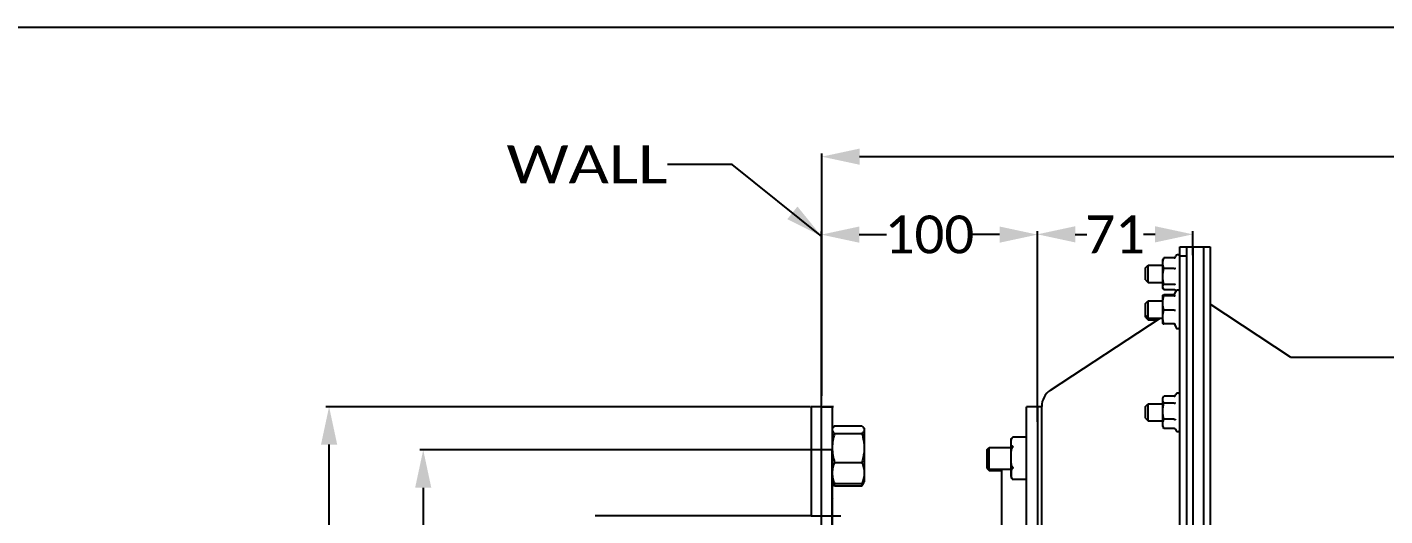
# Model space of a CAD drawing. Header units: millimetres. Extents: x 233 to 4124, y -943 to 2529.
# Drawn here: x 2867 to 3496, y 2302 to 2529 of the extents above; entities that cross this region are included whole.
import ezdxf
from ezdxf.enums import TextEntityAlignment as Align

# ---------------------------------------------------------------- set-up
doc = ezdxf.new("R2010")
doc.units = ezdxf.units.MM
doc.header["$LTSCALE"] = 115.5
doc.header["$PDMODE"] = 3
doc.header["$PDSIZE"] = 8
doc.layers.get('0').update_dxf_attribs({"linetype": 'CONTINUOUS'})
doc.layers.get('Defpoints').update_dxf_attribs({"linetype": 'CONTINUOUS'})
doc.layers.add('00_BUW_DATUM', color=7, linetype='CONTINUOUS')
doc.styles.get("Standard").update_dxf_attribs({"font": 'calibri.ttf'})
doc.dimstyles.new('DIMSTYLE_1', dxfattribs={"dimtxt": 17.5, "dimasz": 17.5, "dimexe": 1.5, "dimexo": 1, "dimgap": 0.875, "dimtad": 1, "dimdec": 0, "dimdsep": 46, "dimtxsty": 'Standard', "dimblk": '_FILLED', "dimblk1": '_FILLED', "dimblk2": '_FILLED', "dimcen": 0.09, "dimazin": 2, "dimtp": 0.01, "dimtm": 0.01, "dimtfac": 1, "dimtdec": 0, "dimtofl": 0, "dimtmove": 0, "dimatfit": 3, "dimldrblk": '_FILLED', "dimfxl": 1, "dimtolj": 1, "dimarcsym": 0})
doc.dimstyles.new('DIMSTYLE_3', dxfattribs={"dimtxt": 17.5, "dimasz": 17.5, "dimexe": 1.5, "dimexo": 1, "dimgap": 0.875, "dimtad": 1, "dimdsep": 46, "dimtxsty": 'Standard', "dimblk": '_FILLED', "dimblk1": '_FILLED', "dimblk2": '_FILLED', "dimcen": 0.09, "dimazin": 2, "dimtp": 0.01, "dimtm": 0.01, "dimtfac": 1, "dimtofl": 0, "dimtmove": 0, "dimatfit": 3, "dimldrblk": '_FILLED', "dimfxl": 1, "dimtolj": 1, "dimarcsym": 0})
doc.dimstyles.get("Standard").update_dxf_attribs({"dimtxt": 17.5, "dimasz": 17.5, "dimexe": 1.5, "dimexo": 1, "dimtad": 1, "dimdsep": 46, "dimtxsty": 'Standard', "dimblk": '_FILLED', "dimblk1": '_FILLED', "dimblk2": '_FILLED', "dimcen": 0.09, "dimazin": 2, "dimtol": 1, "dimtp": 0.01, "dimtm": 0.01, "dimtfac": 1, "dimtofl": 0, "dimtmove": 0, "dimatfit": 3, "dimldrblk": '_FILLED', "dimfxl": 1, "dimtolj": 1, "dimarcsym": 0})

# ---------------------------------------------------------------- blocks, each defined once
blk = doc.blocks.new('_FILLED')
at = {"color": 0, "linetype": 'ByBlock'}
blk.add_solid([(0, 0), (-1, 0.214), (-1, -0.214)], dxfattribs=at)
blk = doc.blocks.new('*D74')
at = {"color": 0, "linetype": 'Continuous', "lineweight": -2}
for p, q in [((3229.85, 2352.83), (3005.4, 2352.83)), ((3006.9, 2050.33), (3006.9, 2335.33)), ((3229.85, 2032.83), (3005.4, 2032.83))]:
    blk.add_line(p, q, dxfattribs=at)
at = {"layer": 'Defpoints', "color": 0}
for p in [(3006.9, 2352.83), (3230.85, 2352.83), (3230.85, 2032.83)]:
    blk.add_point(p, dxfattribs=at)
at = {"color": 0, "linetype": 'ByBlock', "lineweight": -2, "xscale": 17.5, "yscale": 17.5, "zscale": 17.5}
for p, rotation in [((3006.9, 2352.83), 90), ((3006.9, 2032.83), 270)]:
    blk.add_blockref('_FILLED', p, dxfattribs=dict(at, rotation=rotation))
at = {"color": 0, "insert": (2982.69, 2204.5), "char_height": 17.5, "attachment_point": 2, "rotation": 90, "line_spacing_factor": 0.9}
blk.add_mtext('\\A1;%%c320', dxfattribs=at)
blk = doc.blocks.new('*D79')
at = {"color": 0, "linetype": 'Continuous', "lineweight": -2}
for p, q in [((3235.04, 2357.83), (3235.04, 2470.09)), ((3856.05, 2468.59), (3252.54, 2468.59)), ((3873.55, 2202.47), (3873.55, 2470.09))]:
    blk.add_line(p, q, dxfattribs=at)
at = {"layer": 'Defpoints', "color": 0}
for p in [(3235.04, 2468.59), (3235.04, 2356.83), (3873.55, 2201.47)]:
    blk.add_point(p, dxfattribs=at)
at = {"color": 0, "linetype": 'ByBlock', "lineweight": -2, "xscale": 17.5, "yscale": 17.5, "zscale": 17.5, "rotation": 180}
blk.add_blockref('_FILLED', (3235.04, 2468.59), dxfattribs=at)
at = {"color": 0, "linetype": 'ByBlock', "lineweight": -2, "xscale": 17.5, "yscale": 17.5, "zscale": 17.5}
blk.add_blockref('_FILLED', (3873.55, 2468.59), dxfattribs=at)
at = {"color": 0, "insert": (3554.2, 2492.8), "char_height": 17.5, "attachment_point": 2, "line_spacing_factor": 0.9}
blk.add_mtext('\\A1;{\\A1;639}', dxfattribs=at)
blk = doc.blocks.new('*D82')
at = {"color": 0, "linetype": 'Continuous', "lineweight": -2}
for p, q in [((3209.85, 2332.83), (3048.98, 2332.83)), ((3050.48, 2315.33), (3050.48, 2070.33)), ((3259.46, 2052.83), (3048.98, 2052.83))]:
    blk.add_line(p, q, dxfattribs=at)
at = {"layer": 'Defpoints', "color": 0}
for p in [(3210.85, 2332.83), (3050.48, 2052.83), (3260.46, 2052.83)]:
    blk.add_point(p, dxfattribs=at)
at = {"color": 0, "linetype": 'ByBlock', "lineweight": -2, "xscale": 17.5, "yscale": 17.5, "zscale": 17.5}
for p, rotation in [((3050.48, 2332.83), 90), ((3050.48, 2052.83), 270)]:
    blk.add_blockref('_FILLED', p, dxfattribs=dict(at, rotation=rotation))
at = {"color": 0, "insert": (3026.27, 2204.85), "char_height": 17.5, "attachment_point": 2, "rotation": 90, "line_spacing_factor": 0.9}
blk.add_mtext('\\A1;%%c280', dxfattribs=at)
blk = doc.blocks.new('*D83')
at = {"color": 0, "lineweight": -2}
for p, q in [((3234.85, 2343.2), (3234.85, 2434.01)), ((3334.85, 2345.88), (3334.85, 2434.01)), ((3252.35, 2432.51), (3264.91, 2432.51)), ((3317.35, 2432.51), (3304.78, 2432.51))]:
    blk.add_line(p, q, dxfattribs=at)
at = {"layer": 'Defpoints', "color": 0}
for p in [(3334.85, 2432.51), (3334.85, 2344.88), (3234.85, 2342.2)]:
    blk.add_point(p, dxfattribs=at)
at = {"color": 0, "linetype": 'ByBlock', "lineweight": -2, "xscale": 17.5, "yscale": 17.5, "zscale": 17.5, "rotation": 180}
blk.add_blockref('_FILLED', (3234.85, 2432.51), dxfattribs=at)
at = {"color": 0, "linetype": 'ByBlock', "lineweight": -2, "xscale": 17.5, "yscale": 17.5, "zscale": 17.5}
blk.add_blockref('_FILLED', (3334.85, 2432.51), dxfattribs=at)
at = {"color": 0, "insert": (3284.85, 2432.51), "char_height": 17.5, "attachment_point": 5}
blk.add_mtext('\\A1;\\A1;100', dxfattribs=at)
blk = doc.blocks.new('*D84')
at = {"color": 0, "lineweight": -2}
for p, q in [((3334.85, 2345.88), (3334.85, 2434.14)), ((3406.85, 2422.94), (3406.85, 2434.14)), ((3352.35, 2432.64), (3357.66, 2432.64)), ((3389.35, 2432.64), (3384.03, 2432.64))]:
    blk.add_line(p, q, dxfattribs=at)
at = {"layer": 'Defpoints', "color": 0}
for p in [(3334.85, 2432.64), (3406.85, 2421.94), (3334.85, 2344.88)]:
    blk.add_point(p, dxfattribs=at)
at = {"color": 0, "linetype": 'ByBlock', "lineweight": -2, "xscale": 17.5, "yscale": 17.5, "zscale": 17.5, "rotation": 180}
blk.add_blockref('_FILLED', (3334.85, 2432.64), dxfattribs=at)
at = {"color": 0, "linetype": 'ByBlock', "lineweight": -2, "xscale": 17.5, "yscale": 17.5, "zscale": 17.5}
blk.add_blockref('_FILLED', (3406.85, 2432.64), dxfattribs=at)
at = {"color": 0, "insert": (3370.85, 2432.64), "char_height": 17.5, "attachment_point": 5}
blk.add_mtext('\\A1;\\A1;71', dxfattribs=at)

msp = doc.modelspace()

# ---------------------------------------------------------------- linework, layer by layer
at = {"linetype": 'Continuous'}
for p, q in [((2074.57413, 2528.53946), (4124.3337, 2528.53946)), ((3400.84576, 1958.83197), (3400.84576, 2426.83197)), ((3400.84576, 2426.83197), (3411.84576, 2426.83197)), ((3403.84576, 2426.83197), (3403.84576, 1958.83197)), ((3406.84576, 2426.83197), (3406.84576, 1958.83197)), ((3411.84576, 1958.82426), (3411.84576, 2426.83968)), ((3411.84576, 2426.83968), (3414.84576, 2426.83968)), ((3414.84576, 2426.83968), (3414.84576, 1958.86386)), ((3392.84576, 2420.82914), (3393.07209, 2421.22114)), ((3392.84576, 2407.82914), (3392.84576, 2420.82914)), ((3398.2387, 2421.70703), (3393.42632, 2421.70703)), ((3398.63855, 2421.90831), (3398.88139, 2422.57551)), ((3398.72029, 2422.01959), (3398.75964, 2422.10643)), ((3403.84576, 2422.56391), (3400.84576, 2422.56391)), ((3384.84576, 2417.07913), (3386.09576, 2418.32913)), ((3384.84576, 2411.57913), (3384.84576, 2417.07913)), ((3386.09576, 2410.32913), (3386.09576, 2418.32913)), ((3386.09576, 2418.32913), (3392.84576, 2418.32913)), ((3398.2387, 2416.82433), (3393.42632, 2416.82433)), ((3384.84576, 2411.57913), (3386.09576, 2410.32913)), ((3386.09576, 2410.32913), (3392.84576, 2410.32913)), ((3392.84576, 2407.82914), (3393.07209, 2407.43713)), ((3398.2387, 2409.44644), (3393.42632, 2409.44644)), ((3384.84576, 2400.64781), (3386.09576, 2401.89781)), ((3386.09576, 2393.03952), (3386.09576, 2401.89781)), ((3386.09576, 2401.89781), (3392.84576, 2401.89781)), ((3392.84576, 2404.38841), (3392.85134, 2404.40723)), ((3392.84576, 2391.39781), (3392.84576, 2404.38841)), ((3398.2387, 2406.95125), (3393.42632, 2406.95125)), ((3398.2387, 2404.59022), (3393.42632, 2404.59022)), ((3398.2387, 2404.18659), (3393.42632, 2404.18659)), ((3398.36955, 2404.73696), (3398.36911, 2404.73579)), ((3398.36925, 2404.73708), (3398.88139, 2406.14418)), ((3398.51924, 2407.07776), (3398.87021, 2406.11347)), ((3398.51989, 2407.07826), (3398.52004, 2407.07784)), ((3384.84576, 2394.28952), (3384.84576, 2400.64781)), ((3384.84576, 2395.14781), (3386.09576, 2393.89781)), ((3398.2387, 2397.49419), (3393.42632, 2397.49419)), ((3452.09476, 2375.832), (3414.84576, 2400.2851)), ((3340.9054, 2360.498), (3391.7642, 2393.89781)), ((3384.84576, 2394.28952), (3386.09576, 2393.03952)), ((3386.09576, 2393.89781), (3392.84576, 2393.89781)), ((3386.09576, 2393.03952), (3390.45726, 2393.03952)), ((3392.84576, 2391.39781), (3392.8512, 2391.38839)), ((3398.2387, 2391.2054), (3393.42632, 2391.2054)), ((3398.36954, 2391.05867), (3398.36911, 2391.05982)), ((3398.36925, 2391.05855), (3398.88139, 2389.65144)), ((3392.84576, 2356.74707), (3393.25366, 2357.45358)), ((3393.25369, 2357.45357), (3393.42632, 2357.73033)), ((3398.2387, 2357.73033), (3393.42632, 2357.73033)), ((3398.64242, 2357.83689), (3398.88139, 2358.49344)), ((3398.64549, 2357.84407), (3398.64299, 2357.83717)), ((3230.04118, 2352.83712), (3230.04118, 2302.33712)), ((3235.04118, 2352.83712), (3230.04118, 2352.83712)), ((3234.84576, 2032.83197), (3234.84576, 2352.83197)), ((3234.84576, 2352.83197), (3239.84576, 2352.83197)), ((3240.50309, 2352.83197), (3235.50309, 2352.83197)), ((3239.84576, 2352.83197), (3239.84576, 2032.83197)), ((3329.84576, 2032.83197), (3329.84576, 2352.83197)), ((3336.84576, 2352.83197), (3329.84576, 2352.83197)), ((3334.84576, 2352.83197), (3334.84576, 2032.83197)), ((3336.84576, 2032.68876), (3336.84576, 2352.97518)), ((3384.84576, 2352.99707), (3386.09576, 2354.24707)), ((3384.84576, 2347.49707), (3384.84576, 2352.99707)), ((3386.09576, 2346.24707), (3386.09576, 2354.24707)), ((3386.09576, 2354.24707), (3392.84576, 2354.24707)), ((3392.84576, 2343.74707), (3392.84576, 2356.74707)), ((3398.2387, 2354.48933), (3393.42632, 2354.48933)), ((3384.84576, 2347.49707), (3386.09576, 2346.24707)), ((3386.09576, 2346.24707), (3392.84576, 2346.24707)), ((3398.2387, 2347.00608), (3393.42632, 2347.00608)), ((3329.76545, 2338.67673), (3323.52608, 2338.67673)), ((3392.84576, 2343.74707), (3393.25366, 2343.04057)), ((3393.25368, 2343.04057), (3393.42632, 2342.76381)), ((3398.2387, 2342.76381), (3393.42632, 2342.76381)), ((3398.72345, 2342.43465), (3398.88139, 2342.0007)), ((3398.75964, 2342.35871), (3398.74773, 2342.3891)), ((3311.54576, 2333.00532), (3312.46576, 2333.92532)), ((3311.54576, 2324.27572), (3311.54576, 2333.00532)), ((3312.46576, 2323.35572), (3312.46576, 2333.92532)), ((3312.46576, 2333.92532), (3322.64576, 2333.92532)), ((3322.64576, 2320.51037), (3322.64576, 2337.34028)), ((3322.66702, 2337.2809), (3322.66779, 2337.29101)), ((3322.66702, 2337.2809), (3322.66807, 2337.29101)), ((3329.64576, 2336.65288), (3329.64576, 2329.15943)), ((3329.64576, 2336.65288), (3329.84576, 2336.65288)), ((3329.84576, 2336.17062), (3329.64576, 2336.17062)), ((3329.64576, 2335.17532), (3329.84576, 2335.17532)), ((3329.84576, 2329.15943), (3329.64576, 2329.15943)), ((3311.54576, 2324.84532), (3312.46576, 2323.92532)), ((3311.54576, 2324.27572), (3312.46576, 2323.35572)), ((3312.46576, 2323.92532), (3322.64576, 2323.92532)), ((3312.46576, 2323.35572), (3318.3094, 2323.35572)), ((3318.3094, 2254.77329), (3318.3094, 2323.92532)), ((3329.64576, 2321.986), (3329.64576, 2319.17392)), ((3329.64576, 2321.986), (3329.84576, 2321.986)), ((3329.84576, 2321.44592), (3329.64576, 2321.44592)), ((3329.64576, 2319.17392), (3323.52608, 2319.17392)), ((3230.04118, 2302.33712), (3130.04118, 2302.33712)), ((3230.04118, 2302.33712), (3243.84576, 2302.332))]:
    msp.add_line(p, q, dxfattribs=at)
for p, q in [((3452.09476, 2375.832), (3862.93565, 2375.832)), ((3239.84576, 2332.83197), (3163.32045, 2332.83197)), ((3239.84576, 2192.83197), (3239.84576, 2332.83197)), ((3239.84576, 2192.83197), (3239.84576, 2332.83197))]:
    msp.add_line(p, q)
for points in [[(3398.23741, 2404.55542), (3398.23551, 2404.55439), (3398.25702, 2404.57026), (3398.31321, 2404.63079), (3398.36911, 2404.73579)], [(3398.36911, 2391.05982), (3398.3132, 2391.16482), (3398.28005, 2391.20053)]]:
    msp.add_lwpolyline(points, dxfattribs=at)
for centre, radius, start, end in [((3398.1434, 2422.33168), 0.6559, 319.4743961, 331.58134071), ((3399.83304, 2422.22914), 1.01272, 40, 160), ((3398.23847, 2405.09404), 0.50383, 270.00130529, 274.78013857), ((3399.83304, 2405.79781), 1.01272, 0, 160), ((3399.83304, 2406.42914), 1.01272, 341.71177677, 0), ((3399.83304, 2389.99781), 1.01272, 200, 0), ((3345.84576, 2352.97518), 9, 123.29356327, 180), ((3399.83304, 2358.14707), 1.01272, 0, 160), ((3398.11443, 2342.12328), 0.68682, 22.7724884, 27.08001853), ((3399.83304, 2342.34707), 1.01272, 200, 0), ((3324.12576, 2337.34028), 1.48, 146.92637729, 180), ((3326.77548, 2336.97617), 4.11974, 174.96833157, 175.61707189), ((3324.01545, 2337.48976), 1.29794, 149.81360093, 150.52113961), ((3324.12576, 2320.51037), 1.48, 180, 227.27739479)]:
    msp.add_arc(centre, radius, start, end, dxfattribs=at)
for points, knots in [([(3392.84576, 2419.26568), (3392.84576, 2419.68027), (3392.96127, 2420.52369), (3393.2533, 2421.31712), (3393.42632, 2421.70703)], [0, 0, 0, 0, 0.492880169, 1, 1, 1, 1]), ([(3393.42632, 2421.70703), (3393.39201, 2421.66751), (3393.26331, 2421.5138), (3393.14646, 2421.34951), (3393.07244, 2421.22112)], [0, 0, 0, 0, 0.2609622, 1, 1, 1, 1]), ([(3398.2387, 2421.70703), (3398.31547, 2421.707), (3398.47029, 2421.74758), (3398.59214, 2421.84736), (3398.64195, 2421.90549)], [0, 0, 0, 0, 0.500707042, 1, 1, 1, 1]), ([(3393.42632, 2416.82433), (3393.25331, 2417.21423), (3392.96146, 2418.00771), (3392.84576, 2418.85109), (3392.84576, 2419.26568)], [0, 0, 0, 0, 0.507114681, 1, 1, 1, 1]), ([(3392.84576, 2413.13538), (3392.84576, 2413.75904), (3392.95717, 2415.00883), (3393.25039, 2416.22525), (3393.42632, 2416.82433)], [0, 0, 0, 0, 0.499711905, 1, 1, 1, 1]), ([(3398.23848, 2416.82434), (3398.34675, 2416.82432), (3398.49882, 2416.84017), (3398.67138, 2416.89966), (3398.7361, 2416.9379), (3398.75965, 2416.95941)], [0, 0, 0, 0, 0.594309454, 0.824918151, 1, 1, 1, 1]), ([(3393.42632, 2409.44644), (3393.25039, 2410.04551), (3392.95737, 2411.26197), (3392.84576, 2412.51173), (3392.84576, 2413.13538)], [0, 0, 0, 0, 0.500287815, 1, 1, 1, 1]), ([(3392.84576, 2408.19884), (3392.84576, 2408.30513), (3392.87506, 2408.52392), (3392.9973, 2408.8418), (3393.18537, 2409.15238), (3393.34128, 2409.3485), (3393.42632, 2409.44644)], [0, 0, 0, 0, 0.227101254, 0.465807522, 0.722871952, 1, 1, 1, 1]), ([(3393.0725, 2407.43716), (3393.00349, 2407.55689), (3392.88995, 2407.80151), (3392.84576, 2408.0698), (3392.84576, 2408.19884)], [0, 0, 0, 0, 0.517122015, 1, 1, 1, 1]), ([(3398.75964, 2409.18211), (3398.71541, 2409.26118), (3398.55332, 2409.40011), (3398.34928, 2409.44644), (3398.2387, 2409.44644)], [0, 0, 0, 0, 0.450364579, 1, 1, 1, 1]), ([(3393.42632, 2404.18659), (3393.34607, 2404.20154), (3393.20354, 2404.23045), (3393.04024, 2404.27187), (3392.93938, 2404.30901), (3392.8841, 2404.33547), (3392.84576, 2404.36669), (3392.84576, 2404.38841)], [0, 0, 0, 0, 0.389964986, 0.693327613, 0.80790219, 0.896263644, 1, 1, 1, 1]), ([(3392.84576, 2400.84039), (3392.84576, 2401.40653), (3392.95787, 2402.54404), (3393.25092, 2403.6448), (3393.42632, 2404.18659)], [0, 0, 0, 0, 0.498530207, 1, 1, 1, 1]), ([(3392.85129, 2404.40723), (3392.85665, 2404.4164), (3392.87572, 2404.43435), (3392.9353, 2404.46828), (3393.04778, 2404.5067), (3393.22028, 2404.55011), (3393.35276, 2404.57652), (3393.42632, 2404.59022)], [0, 0, 0, 0, 0.052216215, 0.124994303, 0.336770358, 0.632286803, 1, 1, 1, 1]), ([(3393.42632, 2406.95125), (3393.39201, 2406.99076), (3393.26332, 2407.14447), (3393.1465, 2407.30877), (3393.0725, 2407.43716)], [0, 0, 0, 0, 0.260967881, 1, 1, 1, 1]), ([(3398.64203, 2406.75261), (3398.59216, 2406.81076), (3398.47024, 2406.91061), (3398.31531, 2406.95128), (3398.23848, 2406.95126)], [0, 0, 0, 0, 0.499258797, 1, 1, 1, 1]), ([(3398.2387, 2404.18659), (3398.35133, 2404.18658), (3398.57151, 2404.25704), (3398.7184, 2404.43209), (3398.75964, 2404.52704)], [0, 0, 0, 0, 0.521080776, 1, 1, 1, 1]), ([(3393.42632, 2397.49419), (3393.25092, 2398.03597), (3392.95806, 2399.13678), (3392.84576, 2400.27425), (3392.84576, 2400.84039)], [0, 0, 0, 0, 0.501468662, 1, 1, 1, 1]), ([(3392.84576, 2394.3498), (3392.84576, 2394.88209), (3392.95838, 2395.95367), (3393.2513, 2396.98618), (3393.42632, 2397.49419)], [0, 0, 0, 0, 0.49765621, 1, 1, 1, 1]), ([(3398.23848, 2397.4942), (3398.34595, 2397.49421), (3398.49301, 2397.49112), (3398.66669, 2397.48201), (3398.733, 2397.47627), (3398.75965, 2397.47233)], [0, 0, 0, 0, 0.617826349, 0.845133753, 1, 1, 1, 1]), ([(3393.42632, 2391.2054), (3393.2513, 2391.7134), (3392.95858, 2392.74596), (3392.84576, 2393.8175), (3392.84576, 2394.3498)], [0, 0, 0, 0, 0.502342032, 1, 1, 1, 1]), ([(3392.85128, 2391.38839), (3392.85663, 2391.37922), (3392.87568, 2391.36127), (3392.93524, 2391.32734), (3393.04773, 2391.28892), (3393.22025, 2391.24552), (3393.35275, 2391.21911), (3393.42632, 2391.2054)], [0, 0, 0, 0, 0.052186696, 0.124930734, 0.336691695, 0.632253429, 1, 1, 1, 1]), ([(3398.75964, 2390.84311), (3398.72824, 2390.92006), (3398.62906, 2391.06507), (3398.47712, 2391.15563), (3398.39409, 2391.18146)], [0, 0, 0, 0, 0.488699733, 1, 1, 1, 1]), ([(3392.84576, 2356.10983), (3392.84576, 2356.33844), (3392.92812, 2356.81237), (3393.13213, 2357.24251), (3393.2538, 2357.45356)], [0, 0, 0, 0, 0.484110504, 1, 1, 1, 1]), ([(3398.23848, 2357.73032), (3398.30356, 2357.73029), (3398.43486, 2357.75966), (3398.54471, 2357.83463), (3398.5922, 2357.87923)], [0, 0, 0, 0, 0.499750783, 1, 1, 1, 1]), ([(3393.42632, 2354.48933), (3393.25837, 2354.74055), (3393.03856, 2355.1324), (3392.87422, 2355.69244), (3392.84576, 2355.97222), (3392.84576, 2356.10983)], [0, 0, 0, 0, 0.519859075, 0.763268089, 1, 1, 1, 1]), ([(3392.84576, 2350.7477), (3392.84576, 2351.38021), (3392.95708, 2352.64728), (3393.25032, 2353.88146), (3393.42632, 2354.48933)], [0, 0, 0, 0, 0.499866435, 1, 1, 1, 1]), ([(3398.2387, 2354.48933), (3398.3485, 2354.48935), (3398.54519, 2354.52685), (3398.71346, 2354.64728), (3398.75964, 2354.71899)], [0, 0, 0, 0, 0.562800799, 1, 1, 1, 1]), ([(3393.42632, 2347.00608), (3393.25032, 2347.61395), (3392.95728, 2348.84816), (3392.84576, 2350.11521), (3392.84576, 2350.7477)], [0, 0, 0, 0, 0.500133397, 1, 1, 1, 1]), ([(3392.84576, 2344.88494), (3392.84576, 2345.06471), (3392.87356, 2345.42729), (3393.03448, 2346.15065), (3393.25477, 2346.67019), (3393.42632, 2347.00608)], [0, 0, 0, 0, 0.243189505, 0.489764796, 1, 1, 1, 1]), ([(3393.42632, 2342.76381), (3393.25478, 2343.09969), (3393.0346, 2343.61927), (3392.87364, 2344.3426), (3392.84576, 2344.70518), (3392.84576, 2344.88494)], [0, 0, 0, 0, 0.510227968, 0.756807382, 1, 1, 1, 1]), ([(3398.23848, 2347.00609), (3398.34737, 2347.00613), (3398.50216, 2346.98296), (3398.674, 2346.90654), (3398.73716, 2346.8573), (3398.75965, 2346.83062)], [0, 0, 0, 0, 0.581105485, 0.813743924, 1, 1, 1, 1]), ([(3323.12166, 2338.42756), (3323.14353, 2338.44775), (3323.24251, 2338.53271), (3323.35491, 2338.6019), (3323.4458, 2338.64509)], [0, 0, 0, 0, 0.228281267, 1, 1, 1, 1]), ([(3323.52607, 2338.67673), (3323.5224, 2338.67671), (3323.51243, 2338.67304), (3323.48546, 2338.66361), (3323.46247, 2338.65301), (3323.4458, 2338.64509)], [0, 0, 0, 0, 0.127373041, 0.359497269, 1, 1, 1, 1]), ([(3398.72596, 2342.43594), (3398.6796, 2342.5266), (3398.54551, 2342.6902), (3398.34006, 2342.76386), (3398.2387, 2342.76381)], [0, 0, 0, 0, 0.501170448, 1, 1, 1, 1]), ([(3322.88554, 2334.92907), (3322.78501, 2335.10691), (3322.67439, 2335.50389), (3322.64809, 2336.10083), (3322.64723, 2336.6912), (3322.65242, 2337.08478), (3322.66702, 2337.2809)], [0, 0, 0, 0, 0.257107937, 0.505058875, 0.752486472, 1, 1, 1, 1]), ([(3322.88554, 2325.86427), (3322.8122, 2326.15396), (3322.71921, 2326.74693), (3322.66454, 2327.64232), (3322.64951, 2328.53939), (3322.64756, 2329.43643), (3322.64951, 2330.33348), (3322.66454, 2331.23054), (3322.71919, 2332.12594), (3322.81221, 2332.7189), (3322.88555, 2333.00859)], [0, 0, 0, 0, 0.124944799, 0.249951963, 0.374974616, 0.499999721, 0.625024802, 0.750047571, 0.875054938, 1, 1, 1, 1]), ([(3322.67162, 2337.3375), (3322.67749, 2337.40412), (3322.70816, 2337.67583), (3322.78358, 2337.9481), (3322.88555, 2338.12848)], [0, 0, 0, 0, 0.243998271, 1, 1, 1, 1]), ([(3323.4458, 2334.41251), (3323.31748, 2334.47349), (3323.10002, 2334.62123), (3322.94215, 2334.82893), (3322.88554, 2334.92907)], [0, 0, 0, 0, 0.552589137, 1, 1, 1, 1]), ([(3322.88555, 2333.00859), (3322.93846, 2333.21761), (3323.0718, 2333.62832), (3323.2983, 2334.00568), (3323.4458, 2334.1622)], [0, 0, 0, 0, 0.500635817, 1, 1, 1, 1]), ([(3322.89352, 2338.14238), (3322.90797, 2338.16722), (3322.97278, 2338.27058), (3323.05316, 2338.3643), (3323.12166, 2338.42756)], [0, 0, 0, 0, 0.235590816, 1, 1, 1, 1]), ([(3323.4458, 2334.41251), (3323.46623, 2334.40281), (3323.50628, 2334.3786), (3323.52727, 2334.33251), (3323.52727, 2334.30951)], [0, 0, 0, 0, 0.495686062, 1, 1, 1, 1]), ([(3323.52727, 2334.30951), (3323.52727, 2334.28231), (3323.50303, 2334.22681), (3323.46621, 2334.18385), (3323.4458, 2334.1622)], [0, 0, 0, 0, 0.47755767, 1, 1, 1, 1]), ([(3322.88557, 2323.80555), (3322.74594, 2323.50101), (3322.66979, 2322.99148), (3322.6495, 2322.32885), (3322.64743, 2321.83302), (3322.6495, 2321.33718), (3322.66979, 2320.67455), (3322.74594, 2320.16503), (3322.88557, 2319.86048)], [0, 0, 0, 0, 0.251766062, 0.3759145, 0.499999943, 0.624085383, 0.74823383, 1, 1, 1, 1]), ([(3323.4458, 2324.71079), (3323.29831, 2324.86729), (3323.07185, 2325.24462), (3322.93845, 2325.65527), (3322.88554, 2325.86427)], [0, 0, 0, 0, 0.499362103, 1, 1, 1, 1]), ([(3323.4458, 2324.44243), (3323.31329, 2324.36479), (3323.09076, 2324.17374), (3322.94081, 2323.92604), (3322.88557, 2323.80555)], [0, 0, 0, 0, 0.536743415, 1, 1, 1, 1]), ([(3322.88557, 2319.86048), (3322.94081, 2319.73999), (3323.09076, 2319.49229), (3323.31329, 2319.30124), (3323.4458, 2319.2236)], [0, 0, 0, 0, 0.463256417, 1, 1, 1, 1]), ([(3323.4458, 2324.71079), (3323.46639, 2324.68894), (3323.50396, 2324.64442), (3323.5326, 2324.5743), (3323.52236, 2324.51998), (3323.49631, 2324.47723), (3323.46649, 2324.45455), (3323.4458, 2324.44243)], [0, 0, 0, 0, 0.278523923, 0.542292566, 0.662764415, 0.777497038, 1, 1, 1, 1]), ([(3329.84573, 2324.44243), (3329.82512, 2324.4545), (3329.78544, 2324.48474), (3329.75286, 2324.56243), (3329.78918, 2324.64393), (3329.8252, 2324.689), (3329.84573, 2324.71079)], [0, 0, 0, 0, 0.222718081, 0.456052028, 0.720764508, 1, 1, 1, 1]), ([(3323.12166, 2319.42309), (3323.14353, 2319.4029), (3323.24251, 2319.31793), (3323.35491, 2319.24875), (3323.4458, 2319.20556)], [0, 0, 0, 0, 0.228281267, 1, 1, 1, 1]), ([(3323.4458, 2319.2236), (3323.45657, 2319.21729), (3323.47675, 2319.20585), (3323.49962, 2319.19232), (3323.51585, 2319.18366), (3323.52123, 2319.17862), (3323.52814, 2319.17631), (3323.52655, 2319.17392), (3323.52607, 2319.17392)], [0, 0, 0, 0, 0.388955117, 0.718114846, 0.845415763, 0.93675416, 0.985106767, 1, 1, 1, 1]), ([(3323.52607, 2319.17392), (3323.5224, 2319.17394), (3323.51243, 2319.17761), (3323.48546, 2319.18704), (3323.46247, 2319.19764), (3323.4458, 2319.20556)], [0, 0, 0, 0, 0.127373041, 0.359497269, 1, 1, 1, 1])]:
    msp.add_open_spline(points, degree=3, knots=knots, dxfattribs=at)
for points in [[(3398.39409, 2391.18146), (3398.34405, 2391.19703), (3398.29111, 2391.20542), (3398.2387, 2391.2054)], [(3398.5922, 2357.87923), (3398.64654, 2357.93026), (3398.69212, 2357.99201), (3398.72604, 2358.05838)]]:
    msp.add_open_spline(points, degree=3, dxfattribs=at)
at = {"layer": '00_BUW_DATUM', "linetype": 'Continuous'}
for p, q in [((3239.84576, 2342.61236), (3240.08054, 2343.01901)), ((3240.91756, 2343.9783), (3253.57397, 2343.9783)), ((3240.91756, 2340.4598), (3253.57397, 2340.4598)), ((3254.41099, 2343.01901), (3254.64576, 2342.61236)), ((3254.64576, 2342.61236), (3254.64576, 2318.06988)), ((3240.91756, 2327.09387), (3253.57397, 2327.09387)), ((3239.84576, 2318.06988), (3240.89435, 2316.25368)), ((3240.89438, 2316.25434), (3240.91756, 2316.21365)), ((3240.89606, 2316.25458), (3240.91756, 2316.21365)), ((3240.91756, 2317.24643), (3253.57397, 2317.24643)), ((3240.91756, 2316.21365), (3253.57397, 2316.21365)), ((3253.59546, 2316.25458), (3253.57397, 2316.21365)), ((3253.59715, 2316.25434), (3253.57397, 2316.21365)), ((3253.59718, 2316.25368), (3254.64576, 2318.06988)), ((3254.41099, 2318.20572), (3254.64576, 2318.61236)), ((3239.84576, 2310.44469), (3240.08054, 2310.03805))]:
    msp.add_line(p, q, dxfattribs=at)
for centre, radius, start, end in [((3248.26666, 2319.9071), 6.39918, 344.52869461, 345.2202533), ((3246.22488, 2311.73943), 6.3992, 194.77974734, 195.47150165)]:
    msp.add_arc(centre, radius, start, end, dxfattribs=at)
for points, knots in [([(3239.84576, 2342.21905), (3239.84576, 2342.06834), (3239.90167, 2341.75181), (3240.1312, 2341.30252), (3240.47945, 2340.86698), (3240.76266, 2340.59606), (3240.91756, 2340.4598)], [0, 0, 0, 0, 0.213472858, 0.446031299, 0.707770535, 1, 1, 1, 1]), ([(3240.91756, 2340.4598), (3240.59293, 2339.37507), (3240.0508, 2337.17246), (3239.84576, 2334.90682), (3239.84576, 2333.77684)], [0, 0, 0, 0, 0.500503761, 1, 1, 1, 1]), ([(3240.91756, 2343.9783), (3240.74791, 2343.82907), (3240.44069, 2343.5332), (3240.18043, 2343.19201), (3240.08054, 2343.01901)], [0, 0, 0, 0, 0.53074251, 1, 1, 1, 1]), ([(3253.57397, 2343.9783), (3253.74362, 2343.82907), (3254.05084, 2343.5332), (3254.31109, 2343.19201), (3254.41098, 2343.01901)], [0, 0, 0, 0, 0.53074251, 1, 1, 1, 1]), ([(3254.64576, 2342.21905), (3254.64576, 2342.06834), (3254.58986, 2341.75181), (3254.36033, 2341.30252), (3254.01208, 2340.86698), (3253.72887, 2340.59606), (3253.57397, 2340.4598)], [0, 0, 0, 0, 0.213472858, 0.446031299, 0.707770535, 1, 1, 1, 1]), ([(3253.57397, 2340.4598), (3253.89859, 2339.37507), (3254.44073, 2337.17246), (3254.64576, 2334.90682), (3254.64576, 2333.77684)], [0, 0, 0, 0, 0.500503761, 1, 1, 1, 1]), ([(3254.41098, 2343.01901), (3254.48359, 2342.89326), (3254.60158, 2342.6358), (3254.64576, 2342.35421), (3254.64576, 2342.21905)], [0, 0, 0, 0, 0.517892708, 1, 1, 1, 1]), ([(3239.84576, 2333.77684), (3239.84576, 2332.64685), (3240.0508, 2330.38121), (3240.59293, 2328.1786), (3240.91756, 2327.09387)], [0, 0, 0, 0, 0.499496253, 1, 1, 1, 1]), ([(3254.64576, 2333.77684), (3254.64576, 2332.64685), (3254.44073, 2330.38121), (3253.89859, 2328.1786), (3253.57397, 2327.09387)], [0, 0, 0, 0, 0.499496253, 1, 1, 1, 1]), ([(3240.91756, 2327.09387), (3240.59667, 2326.30389), (3240.05599, 2324.6971), (3239.84576, 2323.00522), (3239.84576, 2322.17015)], [0, 0, 0, 0, 0.505211901, 1, 1, 1, 1]), ([(3253.57397, 2327.09387), (3253.89485, 2326.30389), (3254.43554, 2324.6971), (3254.64576, 2323.00522), (3254.64576, 2322.17015)], [0, 0, 0, 0, 0.505211901, 1, 1, 1, 1]), ([(3239.84576, 2322.17015), (3239.84576, 2321.33508), (3240.05599, 2319.6432), (3240.59667, 2318.03641), (3240.91756, 2317.24643)], [0, 0, 0, 0, 0.494788114, 1, 1, 1, 1]), ([(3254.64576, 2322.17015), (3254.64576, 2321.33508), (3254.43554, 2319.6432), (3253.89485, 2318.03641), (3253.57397, 2317.24643)], [0, 0, 0, 0, 0.494788114, 1, 1, 1, 1]), ([(3240.05757, 2318.20006), (3240.10347, 2318.03425), (3240.31937, 2317.36025), (3240.63036, 2316.71971), (3240.89438, 2316.25434)], [0, 0, 0, 0, 0.243320419, 1, 1, 1, 1]), ([(3240.91756, 2317.24643), (3240.74791, 2317.39566), (3240.44069, 2317.69153), (3240.18043, 2318.03272), (3240.08054, 2318.20572)], [0, 0, 0, 0, 0.53074251, 1, 1, 1, 1]), ([(3253.57397, 2317.24643), (3253.74362, 2317.39566), (3254.05084, 2317.69153), (3254.31109, 2318.03272), (3254.41098, 2318.20572)], [0, 0, 0, 0, 0.53074251, 1, 1, 1, 1]), ([(3254.43396, 2318.20009), (3254.38807, 2318.03427), (3254.17217, 2317.36026), (3253.86117, 2316.71972), (3253.59715, 2316.25434)], [0, 0, 0, 0, 0.243320359, 1, 1, 1, 1])]:
    msp.add_open_spline(points, degree=3, knots=knots, dxfattribs=at)

# ---------------------------------------------------------------- texts
at = {"linetype": 'Continuous', "width": 1.169125}
msp.add_text('WALL', height=17.5, dxfattribs=at).set_placement((3089.09283, 2456.28322), (3163.5189, 2456.28322), align=Align.FIT)

# ---------------------------------------------------------------- dimensions: what is measured, and where the dimension line sits
at = {"linetype": 'Continuous'}
for base, p1, p2, angle, text, dimstyle, picture, middle in [((3235.04118, 2468.5878), (3873.54576, 2201.475), (3235.04118, 2356.83197), 180, '{\\A1;<>}', 'DIMSTYLE_1', '*D79', (3554.19576, 2468.5878)), ((3050.47915, 2052.83197), (3210.84576, 2332.83197), (3260.46257, 2052.83197), 270, '%%c280', 'DIMSTYLE_3', '*D82', (3050.47915, 2204.8513))]:
    dim = msp.add_linear_dim(base=base, p1=p1, p2=p2, angle=angle, text=text, dimstyle=dimstyle, override={"dimtxsty": 'Standard'}, dxfattribs=at)
    dim.commit()
    dim.dimension.update_dxf_attribs({"geometry": picture, "text_midpoint": middle, "dimtype": 160})
for base, p1, text, picture, middle in [((3334.84576, 2432.5109), (3234.84576, 2342.19958), '\\A1;100', '*D83', (3284.84576, 2432.5109)), ((3334.84576, 2432.64204), (3406.84576, 2421.94176), '\\A1;71', '*D84', (3370.84576, 2432.64204))]:
    dim = msp.add_linear_dim(base=base, p1=p1, p2=(3334.84576, 2344.88015), text=text, dimstyle='Standard', override={"dimtad": 0, "dimtih": 1, "dimtoh": 1, "dimdec": 4, "dimzin": 0, "dimtxsty": 'Standard', "dimcen": 18.9, "dimadec": 0, "dimazin": 0, "dimtdec": 4, "dimtzin": 0})
    dim.commit()
    dim.dimension.update_dxf_attribs({"geometry": picture, "text_midpoint": middle})
dim = msp.add_linear_dim(base=(3006.90147, 2352.83197), p1=(3230.84576, 2032.83197), p2=(3230.84576, 2352.83197), angle=90, text='%%c<>', dimstyle='DIMSTYLE_3', dxfattribs=at)
dim.commit()
dim.dimension.update_dxf_attribs({"geometry": '*D74', "text_midpoint": (3006.90147, 2204.49864), "dimtype": 160})

# ---------------------------------------------------------------- leaders
msp.add_leader([(3235.04118, 2431.62342), (3193.5189, 2465.03322), (3163.5189, 2465.03322)], dimstyle='Standard', override={"dimtad": 0}, dxfattribs=at)

doc.saveas('drawing.dxf')
